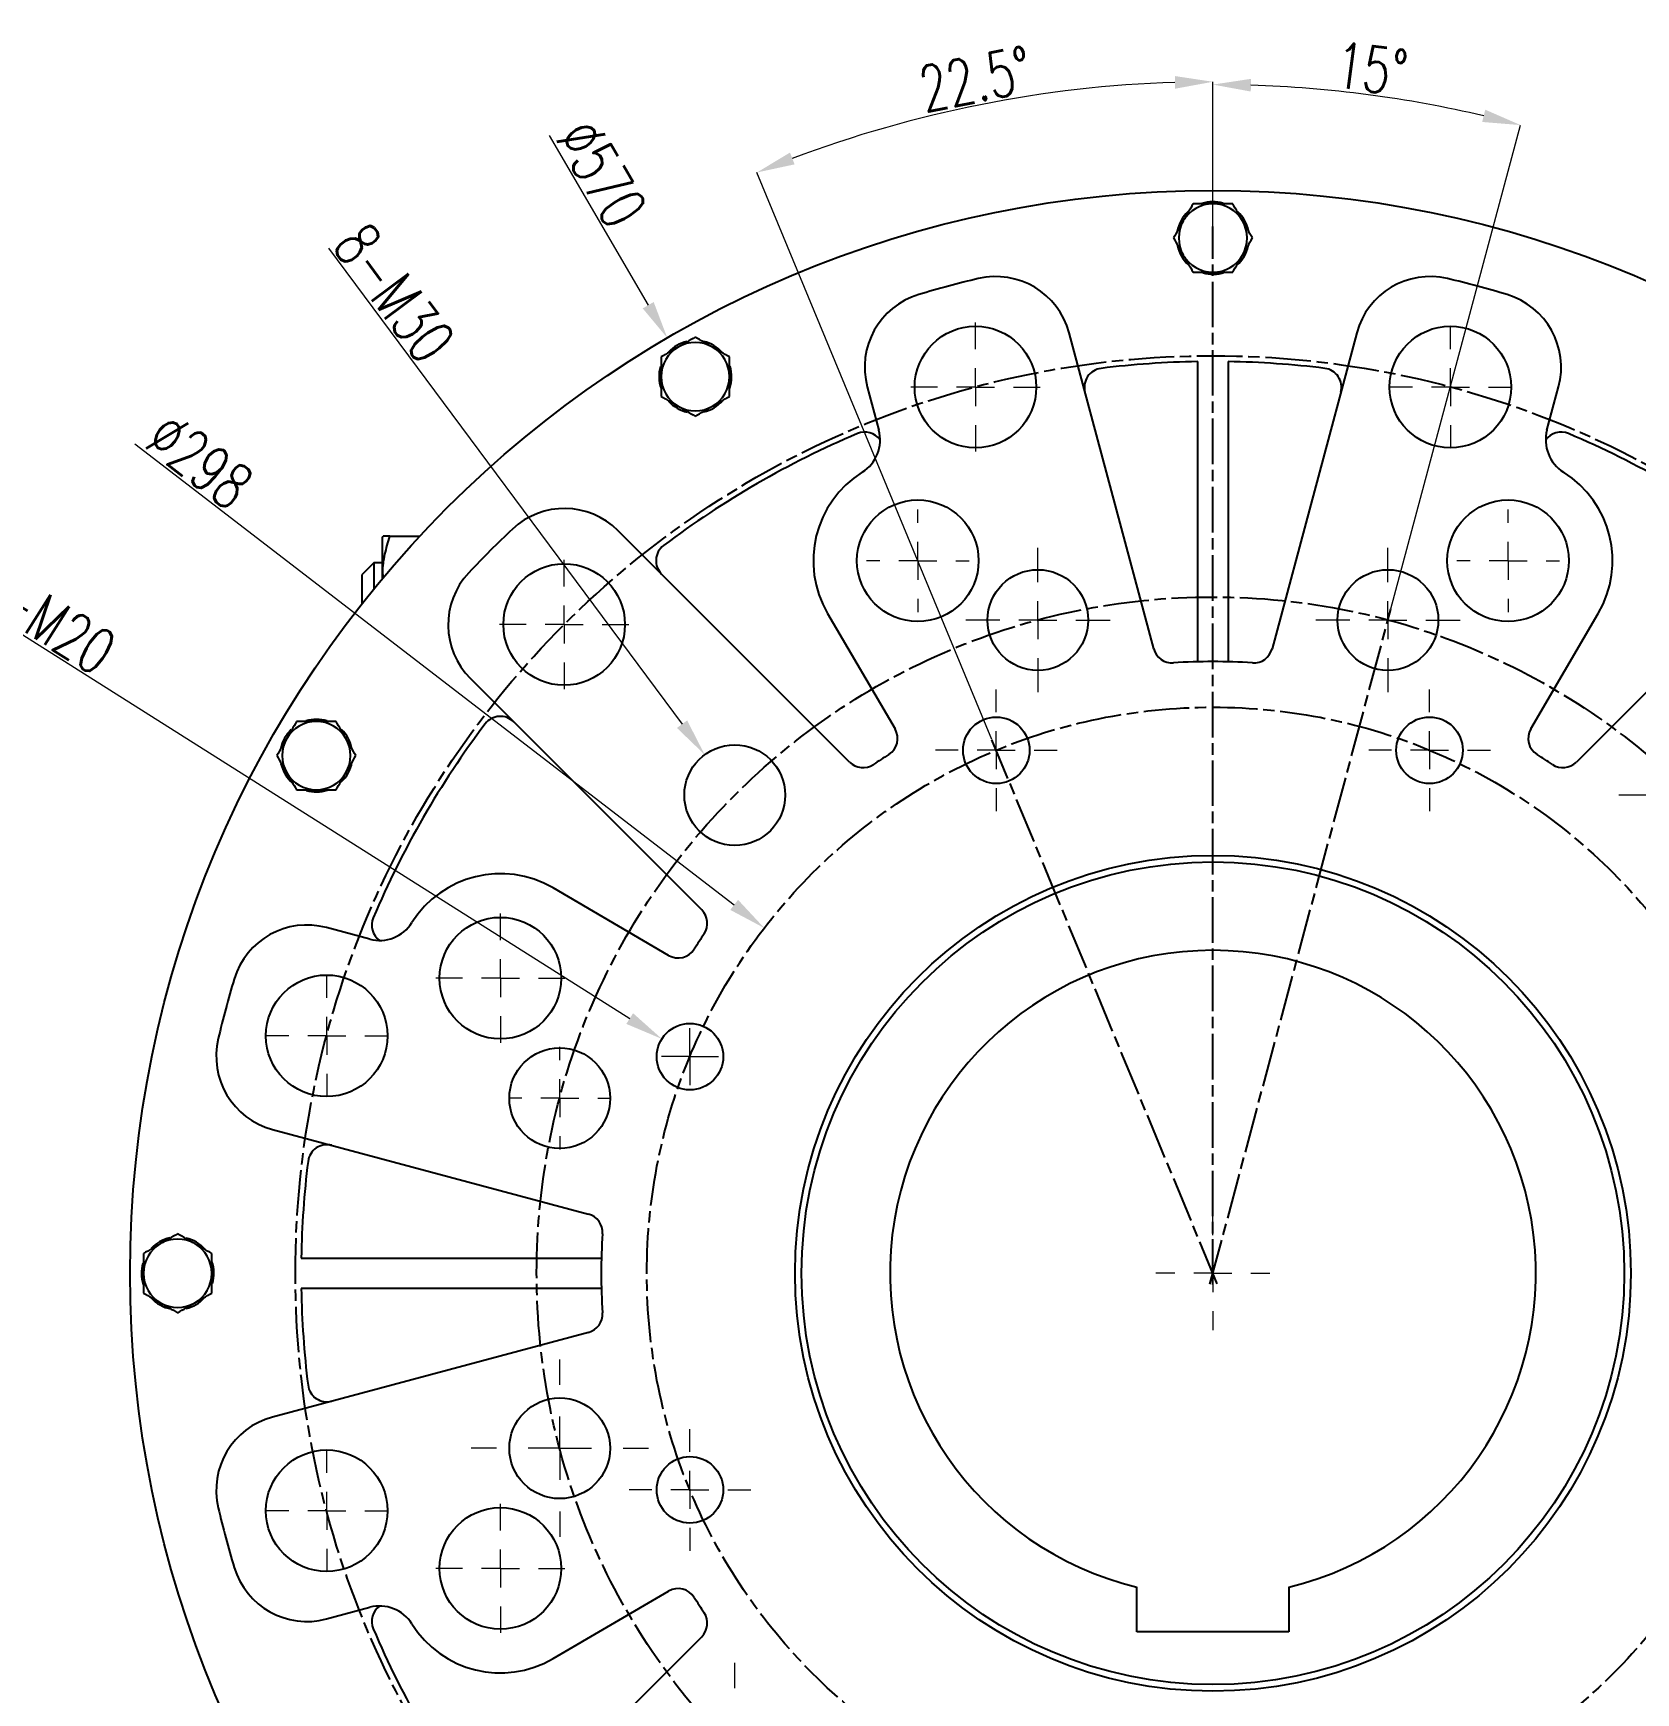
# Model space of a CAD drawing. Header units: millimetres. Extents: x 7861 to 11104, y 3791 to 6084.
# Drawn here: x 9664.6 to 10086.4, y 5036.6 to 5473.4 of the extents above; entities that cross this region are included whole.
import ezdxf

# ---------------------------------------------------------------- set-up
doc = ezdxf.new("R2010")
doc.units = ezdxf.units.MM
doc.linetypes.add('AM_ISO08W050', pattern=[18, 12, -1.5, 3, -1.5])
for name, color, linetype, lineweight in [('10', 7, 'Continuous', 0), ('AM_5', 3, 'Continuous', 25), ('AM_7', 4, 'AM_ISO08W050', 25), ('FORMAT', 7, 'Continuous', 18)]:
    doc.layers.add(name, color=color, linetype=linetype, lineweight=lineweight)
doc.styles.add('SLDTEXTSTYLE1', font='txt.shx', dxfattribs={"width": 0.7, "bigfont": 'gbcbig.shx'})
doc.dimstyles.new('SLDDIMSTYLE12$2', dxfattribs={"dimtxt": 12, "dimasz": 10, "dimexe": 0, "dimexo": 0.0625, "dimgap": 0.875, "dimtad": 1, "dimdec": 1, "dimlfac": 1.8, "dimrnd": 1e-09, "dimzin": 12, "dimdsep": 46, "dimtxsty": 'SLDTEXTSTYLE1', "dimcen": 0.09, "dimdle": 8.16, "dimclrd": 3, "dimclre": 3, "dimadec": 0, "dimazin": 3, "dimtfac": 1, "dimtdec": 1, "dimtofl": 0, "dimtmove": 0, "dimatfit": 3, "dimfxl": 0, "dimfrac": 2, "dimtolj": 1, "dimlwd": 5, "dimlwe": 5, "dimarcsym": 0})
doc.dimstyles.new('SLDDIMSTYLE12$3', dxfattribs={"dimtxt": 12, "dimasz": 10, "dimexe": 0, "dimexo": 0.0625, "dimgap": 0.875, "dimtad": 1, "dimdec": 1, "dimlfac": 1.8, "dimrnd": 1e-09, "dimzin": 12, "dimdsep": 46, "dimtxsty": 'SLDTEXTSTYLE1', "dimcen": 0.09, "dimdle": 8.16, "dimclrd": 3, "dimclre": 3, "dimadec": 0, "dimazin": 3, "dimtfac": 1, "dimtdec": 1, "dimtofl": 0, "dimtmove": 0, "dimatfit": 3, "dimfxl": 0, "dimfrac": 2, "dimtolj": 1, "dimlwd": 5, "dimlwe": 5, "dimarcsym": 0})

# ---------------------------------------------------------------- blocks, each defined once
blk = doc.blocks.new('SW_CENTERMARKSYMBOL_1')
at = {"layer": '10', "color": 0}
for p, q in [((0, 1), (0, 1.9)), ((0, 0), (0, 0.5)), ((-1, 0), (-1.9, 0)), ((0, 0), (-0.5, 0)), ((0, 0), (0, -0.5)), ((0, 0), (0.5, 0)), ((1, 0), (1.9, 0)), ((0, -1), (0, -1.9))]:
    blk.add_line(p, q, dxfattribs=at)
blk = doc.blocks.new('SW_CENTERMARKSYMBOL_2')
at = {"layer": '10', "color": 0}
for p, q in [((0, 1), (0, 1.9)), ((0, 0), (0, 0.5)), ((-1, 0), (-1.9, 0)), ((0, 0), (-0.5, 0)), ((0, 0), (0, -0.5)), ((0, 0), (0.5, 0)), ((1, 0), (1.9, 0)), ((0, -1), (0, -1.9))]:
    blk.add_line(p, q, dxfattribs=at)
blk = doc.blocks.new('SW_CENTERMARKSYMBOL_3')
at = {"layer": '10', "color": 0}
for p, q in [((0, 1), (0, 1.9)), ((0, 0), (0, 0.5)), ((-1, 0), (-1.9, 0)), ((0, 0), (-0.5, 0)), ((0, 0), (0, -0.5)), ((0, 0), (0.5, 0)), ((1, 0), (1.9, 0)), ((0, -1), (0, -1.9))]:
    blk.add_line(p, q, dxfattribs=at)
blk = doc.blocks.new('SW_CENTERMARKSYMBOL_9')
at = {"layer": 'FORMAT', "color": 0}
for p, q in [((0, 1.667), (0, 2.333)), ((0, 0), (0, 0.833)), ((-1.667, 0), (-2.333, 0)), ((0, 0), (-0.833, 0)), ((0, 0), (0, -0.833)), ((0, 0), (0.833, 0)), ((1.667, 0), (2.333, 0)), ((0, -1.667), (0, -2.333))]:
    blk.add_line(p, q, dxfattribs=at)
blk = doc.blocks.new('SW_CENTERMARKSYMBOL_10')
at = {"layer": 'FORMAT', "color": 0}
for p, q in [((0, 1.667), (0, 2.333)), ((0, 0), (0, 0.833)), ((-1.667, 0), (-2.333, 0)), ((0, 0), (-0.833, 0)), ((0, 0), (0, -0.833)), ((0, 0), (0.833, 0)), ((1.667, 0), (2.333, 0)), ((0, -1.667), (0, -2.333))]:
    blk.add_line(p, q, dxfattribs=at)
blk = doc.blocks.new('SW_CENTERMARKSYMBOL_11')
at = {"layer": '10', "color": 0}
for p, q in [((0, 1), (0, 1.35)), ((0, 0), (0, 0.5)), ((-1, 0), (-1.35, 0)), ((0, 0), (-0.5, 0)), ((0, 0), (0, -0.5)), ((0, 0), (0.5, 0)), ((1, 0), (1.35, 0)), ((0, -1), (0, -1.35))]:
    blk.add_line(p, q, dxfattribs=at)
blk = doc.blocks.new('SW_CENTERMARKSYMBOL_12')
at = {"layer": '10', "color": 0}
for p, q in [((0, 1), (0, 1.35)), ((0, 0), (0, 0.5)), ((-1, 0), (-1.35, 0)), ((0, 0), (-0.5, 0)), ((0, 0), (0, -0.5)), ((0, 0), (0.5, 0)), ((1, 0), (1.35, 0)), ((0, -1), (0, -1.35))]:
    blk.add_line(p, q, dxfattribs=at)
blk = doc.blocks.new('SW_CENTERMARKSYMBOL_13')
at = {"layer": '10', "color": 0}
for p, q in [((0, 1), (0, 1.35)), ((0, 0), (0, 0.5)), ((-1, 0), (-1.35, 0)), ((0, 0), (-0.5, 0)), ((0, 0), (0, -0.5)), ((0, 0), (0.5, 0)), ((1, 0), (1.35, 0)), ((0, -1), (0, -1.35))]:
    blk.add_line(p, q, dxfattribs=at)
blk = doc.blocks.new('SW_CENTERMARKSYMBOL_18')
at = {"layer": '10', "color": 0}
for p, q in [((0, 1), (0, 1.7)), ((0, 0), (0, 0.5)), ((-1, 0), (-1.7, 0)), ((0, 0), (-0.5, 0)), ((0, 0), (0, -0.5)), ((0, 0), (0.5, 0)), ((1, 0), (1.7, 0)), ((0, -1), (0, -1.7))]:
    blk.add_line(p, q, dxfattribs=at)
blk = doc.blocks.new('SW_CENTERMARKSYMBOL_19')
at = {"layer": '10', "color": 0}
for p, q in [((0, 1), (0, 1.7)), ((0, 0), (0, 0.5)), ((-1, 0), (-1.7, 0)), ((0, 0), (-0.5, 0)), ((0, 0), (0, -0.5)), ((0, 0), (0.5, 0)), ((1, 0), (1.7, 0)), ((0, -1), (0, -1.7))]:
    blk.add_line(p, q, dxfattribs=at)
blk = doc.blocks.new('SW_CENTERMARKSYMBOL_20')
at = {"layer": '10', "color": 0}
for p, q in [((0, 1), (0, 1.7)), ((0, 0), (0, 0.5)), ((-1, 0), (-1.7, 0)), ((0, 0), (-0.5, 0)), ((0, 0), (0, -0.5)), ((0, 0), (0.5, 0)), ((1, 0), (1.7, 0)), ((0, -1), (0, -1.7))]:
    blk.add_line(p, q, dxfattribs=at)
blk = doc.blocks.new('SW_CENTERMARKSYMBOL_21')
at = {"layer": '10', "color": 0}
for p, q in [((0, 1), (0, 1.7)), ((0, 0), (0, 0.5)), ((-1, 0), (-1.7, 0)), ((0, 0), (-0.5, 0)), ((0, 0), (0, -0.5)), ((0, 0), (0.5, 0)), ((1, 0), (1.7, 0)), ((0, -1), (0, -1.7))]:
    blk.add_line(p, q, dxfattribs=at)
blk = doc.blocks.new('SW_CENTERMARKSYMBOL_22')
at = {"layer": '10', "color": 0}
for p, q in [((0, 1), (0, 1.6)), ((0, 0), (0, 0.5)), ((-1, 0), (-1.6, 0)), ((0, 0), (-0.5, 0)), ((0, 0), (0, -0.5)), ((0, 0), (0.5, 0)), ((1, 0), (1.6, 0)), ((0, -1), (0, -1.6))]:
    blk.add_line(p, q, dxfattribs=at)
blk = doc.blocks.new('SW_CENTERMARKSYMBOL_30')
at = {"layer": '10', "color": 0}
for p, q in [((0, 1), (0, 1.6)), ((0, 0), (0, 0.5)), ((-1, 0), (-1.6, 0)), ((0, 0), (-0.5, 0)), ((0, 0), (0, -0.5)), ((0, 0), (0.5, 0)), ((1, 0), (1.6, 0)), ((0, -1), (0, -1.6))]:
    blk.add_line(p, q, dxfattribs=at)
blk = doc.blocks.new('SW_CENTERMARKSYMBOL_31')
at = {"layer": '10', "color": 0}
for p, q in [((0, 1), (0, 1.6)), ((0, 0), (0, 0.5)), ((-1, 0), (-1.6, 0)), ((0, 0), (-0.5, 0)), ((0, 0), (0, -0.5)), ((0, 0), (0.5, 0)), ((1, 0), (1.6, 0)), ((0, -1), (0, -1.6))]:
    blk.add_line(p, q, dxfattribs=at)
blk = doc.blocks.new('SW_CENTERMARKSYMBOL_32')
at = {"layer": '10', "color": 0}
for p, q in [((0, 1), (0, 1.6)), ((0, 0), (0, 0.5)), ((-1, 0), (-1.6, 0)), ((0, 0), (-0.5, 0)), ((0, 0), (0, -0.5)), ((0, 0), (0.5, 0)), ((1, 0), (1.6, 0)), ((0, -1), (0, -1.6))]:
    blk.add_line(p, q, dxfattribs=at)
blk = doc.blocks.new('SW_CENTERMARKSYMBOL_33')
at = {"layer": '10', "color": 0}
for p, q in [((0, 1), (0, 1.6)), ((0, 0), (0, 0.5)), ((-1, 0), (-1.6, 0)), ((0, 0), (-0.5, 0)), ((0, 0), (0, -0.5)), ((0, 0), (0.5, 0)), ((1, 0), (1.6, 0)), ((0, -1), (0, -1.6))]:
    blk.add_line(p, q, dxfattribs=at)
blk = doc.blocks.new('SW_CENTERMARKSYMBOL_38')
at = {"layer": '10', "color": 0}
for p, q in [((0, 1), (0, 1.6)), ((0, 0), (0, 0.5)), ((-1, 0), (-1.6, 0)), ((0, 0), (-0.5, 0)), ((0, 0), (0, -0.5)), ((0, 0), (0.5, 0)), ((1, 0), (1.6, 0)), ((0, -1), (0, -1.6))]:
    blk.add_line(p, q, dxfattribs=at)
blk = doc.blocks.new('SW_CENTERMARKSYMBOL_39')
at = {"layer": '10', "color": 0}
for p, q in [((0, 0.5), (0, 0.75)), ((0, 0), (0, 0.5)), ((-0.5, 0), (-0.75, 0)), ((0, 0), (-0.5, 0)), ((0, 0), (0, -0.5)), ((0, 0), (0.5, 0)), ((0.5, 0), (0.75, 0)), ((0, -0.5), (0, -0.75))]:
    blk.add_line(p, q, dxfattribs=at)
blk = doc.blocks.new('SW_CENTERMARKSYMBOL_40')
at = {"layer": '10', "color": 0}
for p, q in [((0, 1), (0, 1.5)), ((0, 0), (0, 0.5)), ((-1, 0), (-1.5, 0)), ((0, 0), (-0.5, 0)), ((0, 0), (0, -0.5)), ((0, 0), (0.5, 0)), ((1, 0), (1.5, 0)), ((0, -1), (0, -1.5))]:
    blk.add_line(p, q, dxfattribs=at)
blk = doc.blocks.new('*D102')
at = {"layer": 'AM_5', "color": 3, "linetype": 'Continuous', "lineweight": 5, "transparency": 16777216}
blk.add_line((9975.09, 5422.56), (9975.09, 5460.62), dxfattribs=at)
at = {"layer": 'AM_5', "color": 3, "lineweight": 5, "transparency": 16777216}
blk.add_line((9916.9, 5287.49), (9855.07, 5436.75), dxfattribs=at)
at = {"layer": 'AM_5', "color": 3, "linetype": 'Continuous', "lineweight": 5, "transparency": 16777216}
blk.add_arc((9975.09, 5147), 313.62, 91.827, 110.673, dxfattribs=at)
at = {"layer": 'AM_5', "color": 3, "transparency": 16777216}
for points in [[(9965.07, 5462.13), (9965.12, 5458.79), (9975.09, 5460.62)], [(9864.99, 5438.88), (9863.76, 5441.98), (9855.07, 5436.75)]]:
    blk.add_solid(points, dxfattribs=at)
at = {"layer": 'Defpoints', "color": 0, "transparency": 16777216}
for p in [(9934.16, 5457.94), (9975.09, 5422.5), (9916.92, 5287.43), (9975.09, 5144), (9976.24, 5144.23)]:
    blk.add_point(p, dxfattribs=at)
at = {"layer": 'AM_5', "color": 0, "transparency": 16777216, "insert": (9912.57, 5461.34), "char_height": 12, "attachment_point": 5, "rotation": 11.25, "style": 'SLDTEXTSTYLE1'}
blk.add_mtext('\\A1;22.5%%D', dxfattribs=at)
blk = doc.blocks.new('*D103')
at = {"layer": 'AM_5', "color": 3, "linetype": 'Continuous', "lineweight": 5, "transparency": 16777216}
blk.add_line((9975.09, 5422.56), (9975.09, 5459.88), dxfattribs=at)
at = {"layer": 'AM_5', "color": 3, "lineweight": 5, "transparency": 16777216}
blk.add_line((10021.95, 5321.89), (10056.07, 5449.22), dxfattribs=at)
at = {"layer": 'AM_5', "color": 3, "linetype": 'Continuous', "lineweight": 5, "transparency": 16777216}
blk.add_arc((9975.09, 5147), 312.88, 76.8313, 88.1687, dxfattribs=at)
at = {"layer": 'AM_5', "color": 3, "transparency": 16777216}
for points in [[(9985.06, 5458.05), (9985.12, 5461.39), (9975.09, 5459.88)], [(10046.78, 5453.27), (10045.97, 5450.04), (10056.07, 5449.22)]]:
    blk.add_solid(points, dxfattribs=at)
at = {"layer": 'Defpoints', "color": 0, "transparency": 16777216}
for p in [(10029.42, 5455.13), (9975.09, 5422.5), (10021.94, 5321.83), (9974.32, 5144.1), (9975.09, 5144)]:
    blk.add_point(p, dxfattribs=at)
at = {"layer": 'AM_5', "color": 0, "transparency": 16777216, "insert": (10016.83, 5464.02), "char_height": 12, "attachment_point": 5, "rotation": 352.5, "style": 'SLDTEXTSTYLE1'}
blk.add_mtext('\\A1;15°', dxfattribs=at)
blk = doc.blocks.new('*D104')
at = {"layer": 'AM_5', "color": 3, "linetype": 'Continuous', "lineweight": 5, "transparency": 16777216}
blk.add_line((9800.4, 5446.46), (9826.45, 5401.81), dxfattribs=at)
at = {"layer": 'AM_5', "color": 3, "lineweight": 5, "transparency": 16777216}
for p, q in [((9975, 5147), (9975.18, 5147)), ((9975.09, 5146.91), (9975.09, 5147.09))]:
    blk.add_line(p, q, dxfattribs=at)
at = {"layer": 'AM_5', "color": 3, "transparency": 16777216}
blk.add_solid([(9827.89, 5402.65), (9825.01, 5400.97), (9831.49, 5393.18)], dxfattribs=at)
at = {"layer": 'Defpoints', "color": 0, "transparency": 16777216}
for p in [(9831.49, 5393.18), (10118.7, 4900.82)]:
    blk.add_point(p, dxfattribs=at)
at = {"layer": 'AM_5', "color": 0, "transparency": 16777216, "insert": (9814.19, 5436.47), "char_height": 12, "attachment_point": 5, "rotation": 300.257, "style": 'SLDTEXTSTYLE1'}
blk.add_mtext('\\A1;∅570', dxfattribs=at)
blk = doc.blocks.new('*D105')
at = {"layer": 'AM_5', "color": 3, "linetype": 'Continuous', "lineweight": 5, "transparency": 16777216}
blk.add_line((9742.3, 5416.78), (9835.36, 5291.53), dxfattribs=at)
at = {"layer": 'AM_5', "color": 3, "lineweight": 5, "transparency": 16777216}
for p, q in [((9849.14, 5272.87), (9849.32, 5272.87)), ((9849.23, 5272.78), (9849.23, 5272.96))]:
    blk.add_line(p, q, dxfattribs=at)
at = {"layer": 'AM_5', "color": 3, "transparency": 16777216}
blk.add_solid([(9836.7, 5292.52), (9834.02, 5290.53), (9841.32, 5283.5)], dxfattribs=at)
at = {"layer": 'Defpoints', "color": 0, "transparency": 16777216}
for p in [(9841.32, 5283.5), (9857.13, 5262.23)]:
    blk.add_point(p, dxfattribs=at)
at = {"layer": 'AM_5', "color": 0, "transparency": 16777216, "insert": (9759.61, 5405.01), "char_height": 12, "attachment_point": 5, "rotation": 306.6122, "style": 'SLDTEXTSTYLE1'}
blk.add_mtext('\\A1;8-M30', dxfattribs=at)
blk = doc.blocks.new('*D106')
at = {"layer": 'AM_5', "color": 3, "linetype": 'Continuous', "lineweight": 5, "transparency": 16777216}
blk.add_line((9691.33, 5365.35), (9849.08, 5243.96), dxfattribs=at)
at = {"layer": 'AM_5', "color": 3, "lineweight": 5, "transparency": 16777216}
for p, q in [((9975, 5147), (9975.18, 5147)), ((9975.09, 5146.91), (9975.09, 5147.09))]:
    blk.add_line(p, q, dxfattribs=at)
at = {"layer": 'AM_5', "color": 3, "transparency": 16777216}
blk.add_solid([(9850.1, 5245.29), (9848.06, 5242.64), (9857.01, 5237.87)], dxfattribs=at)
at = {"layer": 'Defpoints', "color": 0, "transparency": 16777216}
for p in [(9857.01, 5237.87), (10093.18, 5056.13)]:
    blk.add_point(p, dxfattribs=at)
at = {"layer": 'AM_5', "color": 0, "transparency": 16777216, "insert": (9708.42, 5360.87), "char_height": 12, "attachment_point": 5, "rotation": 322.4223, "style": 'SLDTEXTSTYLE1'}
blk.add_mtext('\\A1;∅298', dxfattribs=at)
blk = doc.blocks.new('*D107')
at = {"layer": 'AM_5', "color": 3, "linetype": 'Continuous', "lineweight": 5, "transparency": 16777216}
blk.add_line((9647.07, 5324.33), (9821.58, 5214.04), dxfattribs=at)
at = {"layer": 'AM_5', "color": 3, "lineweight": 5, "transparency": 16777216}
for p, q in [((9837.34, 5204.02), (9837.52, 5204.02)), ((9837.43, 5203.93), (9837.43, 5204.11))]:
    blk.add_line(p, q, dxfattribs=at)
at = {"layer": 'AM_5', "color": 3, "transparency": 16777216}
blk.add_solid([(9822.47, 5215.45), (9820.69, 5212.63), (9830.04, 5208.69)], dxfattribs=at)
at = {"layer": 'Defpoints', "color": 0, "transparency": 16777216}
for p in [(9830.04, 5208.69), (9844.83, 5199.35)]:
    blk.add_point(p, dxfattribs=at)
at = {"layer": 'AM_5', "color": 0, "transparency": 16777216, "insert": (9667.46, 5319.57), "char_height": 12, "attachment_point": 5, "rotation": 327.7077, "style": 'SLDTEXTSTYLE1'}
blk.add_mtext('\\A1;8-M20', dxfattribs=at)

msp = doc.modelspace()

# ---------------------------------------------------------------- linework, layer by layer
at = {"color": 7, "linetype": 'Continuous', "lineweight": 25}
for p, q in [((9959.522, 5311.359), (9937.238, 5394.524)), ((10012.946, 5394.524), (9990.661, 5311.359)), ((9971.092, 5307.951), (9971.092, 5386.967)), ((9979.092, 5386.967), (9979.092, 5307.951)), ((9884.112, 5380.289), (9887.16, 5368.916)), ((10063.024, 5368.916), (10066.072, 5380.289)), ((9756.608, 5341.001), (9756.392, 5340.626)), ((9756.392, 5340.626), (9756.392, 5329.744)), ((9758.439, 5341.001), (9766.312, 5341.001)), ((9879.429, 5281.554), (9818.548, 5342.436)), ((10131.636, 5342.436), (10070.755, 5281.554)), ((9754.216, 5334.001), (9751.092, 5330.877)), ((9756.392, 5334.001), (9754.216, 5334.001)), ((9754.216, 5334.001), (9754.216, 5327.108)), ((9751.092, 5330.877), (9751.092, 5323.208)), ((9873.66, 5320.679), (9891.414, 5290.28)), ((10058.77, 5290.28), (10076.524, 5320.679)), ((9779.657, 5303.545), (9840.538, 5242.663)), ((9831.812, 5230.678), (9801.413, 5248.432)), ((9753.176, 5234.933), (9741.803, 5237.98)), ((9727.568, 5184.854), (9810.734, 5162.57)), ((9735.125, 5151.001), (9814.142, 5151.001)), ((9814.142, 5143.001), (9735.125, 5143.001)), ((9810.734, 5131.431), (9727.568, 5109.147)), ((9801.413, 5045.569), (9831.812, 5063.323)), ((9955.092, 5052.601), (9955.092, 5064.387)), ((9995.092, 5064.387), (9995.092, 5052.601)), ((9741.803, 5056.021), (9753.176, 5059.068)), ((9840.538, 5051.338), (9779.657, 4990.456)), ((9995.092, 5052.601), (9955.092, 5052.601))]:
    msp.add_line(p, q, dxfattribs=at)
for centre, radius in [((9975.092, 5147.001), 285), ((9912.587, 5380.272), 16), ((10037.597, 5380.272), 16), ((9897.407, 5334.548), 16), ((10052.777, 5334.548), 16), ((9804.326, 5317.767), 16), ((9929.022, 5318.935), 13.25), ((10021.162, 5318.935), 13.25), ((9918.072, 5284.659), 8.75), ((10032.112, 5284.659), 8.75), ((9849.227, 5272.866), 13.25), ((9975.092, 5147.001), 110), ((9975.092, 5147.001), 108.268), ((9787.544, 5224.685), 16), ((9741.821, 5209.505), 16), ((9837.434, 5204.02), 8.75), ((9803.157, 5193.07), 13.25), ((9803.157, 5100.931), 13.25), ((9741.821, 5084.496), 16), ((9837.434, 5089.981), 8.75), ((9787.544, 5069.316), 16)]:
    msp.add_circle(centre, radius, dxfattribs=at)
for centre, radius, start, end in [((9975.092, 5419.501), 9.55, 133.551, 169.1982), ((9975.092, 5419.501), 9, 90, 150), ((9975.092, 5419.501), 9.55, 73.41542, 107.60898), ((9975.092, 5419.501), 9, 30, 90), ((9975.092, 5419.501), 9.55, 12.02291, 46.40068), ((9975.092, 5419.501), 9, 150, 210), ((9975.092, 5419.501), 9, 330, 30), ((9975.092, 5419.501), 9.55, 192.74645, 227.17972), ((9975.092, 5419.501), 9.55, 311.51167, 346.77903), ((9975.092, 5419.501), 9, 210, 270), ((9975.092, 5419.501), 9, 270, 330), ((9975.092, 5147.001), 269, 103.27396, 106.72604), ((9917.92, 5389.348), 20, 15, 103.27396), ((9975.092, 5419.501), 9.55, 253.72889, 288.87232), ((10032.264, 5389.348), 20, 76.72604, 165), ((9975.092, 5147.001), 269, 73.27396, 76.72604), ((9903.431, 5385.466), 20, 106.72604, 195), ((10046.753, 5385.466), 20, 345, 73.27396), ((9838.842, 5382.992), 9, 120, 180), ((9838.842, 5382.992), 9.55, 103.41542, 137.60898), ((9838.842, 5382.992), 9, 60, 120), ((9838.842, 5382.992), 9.55, 42.02291, 76.40068), ((9838.842, 5382.992), 9, 0, 60), ((9975.092, 5147.001), 240, 90.95497, 97.05064), ((9975.092, 5147.001), 240, 82.94936, 89.04503), ((9838.842, 5382.992), 9.55, 163.551, 199.1982), ((9838.842, 5382.992), 9, 180, 240), ((9838.842, 5382.992), 9, 300, 0), ((9838.842, 5382.992), 9.55, 341.51167, 16.77903), ((9946.247, 5380.223), 5, 97.05064, 195), ((10003.937, 5380.223), 5, 345, 82.94936), ((9838.842, 5382.992), 9.55, 222.74645, 257.17972), ((9838.842, 5382.992), 9, 240, 300), ((9838.842, 5382.992), 9.55, 283.72889, 318.87232), ((9877.5, 5366.328), 10, 302.06271, 15), ((10072.683, 5366.328), 10, 165, 237.93729), ((9975.092, 5147.001), 240, 112.94936, 127.05064), ((9883.461, 5363.4), 5, 36.11692, 112.94936), ((10066.723, 5363.4), 5, 67.05064, 143.88308), ((9975.092, 5147.001), 240, 52.94936, 67.05064), ((9897.407, 5334.548), 27.5, 122.06271, 210.28568), ((10052.777, 5334.548), 27.5, 329.71432, 57.93729), ((9804.406, 5328.294), 20, 45, 133.27396), ((9975.092, 5147.001), 269, 133.27396, 136.72604), ((9833.5, 5334.555), 5, 127.05064, 225), ((9793.799, 5317.687), 20, 136.72604, 225), ((9964.352, 5312.653), 5, 195, 273.70952), ((9975.092, 5147.001), 161, 86.29048, 93.70952), ((9985.832, 5312.653), 5, 266.29048, 345), ((9739.1, 5283.251), 9.55, 133.69476, 168.28049), ((9739.1, 5283.251), 9, 90, 150), ((9739.1, 5283.251), 9.55, 72.65879, 106.76773), ((9739.1, 5283.251), 9, 30, 90), ((9739.1, 5283.251), 9.55, 10.9144, 46.31319), ((9975.092, 5147.001), 240, 142.94936, 157.05064), ((9787.538, 5288.593), 5, 45, 142.94936), ((9887.097, 5287.759), 5, 302.01172, 30.28568), ((10063.087, 5287.759), 5, 149.71432, 237.98828), ((9739.1, 5283.251), 9, 150, 210), ((9739.1, 5283.251), 9, 330, 30), ((9739.1, 5283.251), 9.55, 313.41073, 349.16194), ((9882.965, 5285.09), 5, 225, 303.70952), ((9975.092, 5147.001), 161, 122.01172, 123.70952), ((9975.092, 5147.001), 161, 56.29048, 57.98828), ((10067.219, 5285.09), 5, 236.29048, 315), ((9739.1, 5283.251), 9.55, 192.8059, 229.1982), ((9739.1, 5283.251), 9, 210, 270), ((9739.1, 5283.251), 9, 270, 330), ((9739.1, 5283.251), 9.55, 253.51521, 287.78984), ((9787.544, 5224.685), 27.5, 59.71432, 147.93729), ((9837.003, 5239.128), 5, 326.29048, 45), ((9736.627, 5218.662), 20, 75, 163.27396), ((9755.764, 5244.592), 10, 255, 327.93729), ((9758.692, 5238.631), 5, 157.05064, 233.88308), ((9975.092, 5147.001), 161, 146.29048, 147.98828), ((9834.334, 5234.996), 5, 239.71432, 327.98828), ((9975.092, 5147.001), 85, 283.60896, 256.39104), ((9975.092, 5147.001), 269, 163.27396, 166.72604), ((9732.744, 5204.173), 20, 166.72604, 255), ((9741.869, 5175.846), 5, 75, 172.94936), ((9975.092, 5147.001), 240, 172.94936, 179.04503), ((9809.44, 5157.74), 5, 356.29048, 75), ((9702.592, 5147.001), 9, 120, 180), ((9702.592, 5147.001), 9.55, 102.65879, 136.76773), ((9702.592, 5147.001), 9, 60, 120), ((9702.592, 5147.001), 9.55, 40.9144, 76.31319), ((9702.592, 5147.001), 9, 0, 60), ((9975.092, 5147.001), 161, 176.29048, 183.70952), ((9702.592, 5147.001), 9.55, 163.69476, 198.28049), ((9702.592, 5147.001), 9, 180, 240), ((9702.592, 5147.001), 9, 300, 0), ((9702.592, 5147.001), 9.55, 343.41073, 19.16194), ((9975.092, 5147.001), 240, 180.95497, 187.05064), ((9702.592, 5147.001), 9.55, 222.8059, 259.1982), ((9702.592, 5147.001), 9, 240, 300), ((9702.592, 5147.001), 9.55, 283.51521, 317.78984), ((9809.44, 5136.261), 5, 285, 3.70952), ((9741.869, 5118.155), 5, 187.05064, 285), ((9732.744, 5089.828), 20, 105, 193.27396), ((9975.092, 5147.001), 269, 193.27396, 196.72604), ((9736.627, 5075.339), 20, 196.72604, 285), ((9834.334, 5059.005), 5, 32.01172, 120.28568), ((9755.764, 5049.409), 10, 32.06271, 105), ((9758.692, 5055.37), 5, 126.11692, 202.94936), ((9975.092, 5147.001), 161, 212.01172, 213.70952), ((9787.544, 5069.316), 27.5, 212.06271, 300.28568), ((9837.003, 5054.873), 5, 315, 33.70952), ((9975.092, 5147.001), 240, 202.94936, 217.05064)]:
    msp.add_arc(centre, radius, start, end, dxfattribs=at)
for points, knots in [([(9969.896, 5428.501), (9969.466, 5427.757), (9969.035, 5427.01), (9968.17, 5425.511), (9967.735, 5424.758), (9967.298, 5424.001)], [0, 0, 0, 0, 0.5, 0.5, 1, 1, 1, 1]), ([(9975.092, 5428.501), (9974.218, 5428.501), (9973.348, 5428.501), (9971.617, 5428.501), (9970.755, 5428.501), (9969.896, 5428.501)], [0, 0, 0, 0, 0.5, 0.5, 1, 1, 1, 1]), ([(9980.288, 5428.501), (9979.429, 5428.501), (9978.567, 5428.501), (9976.836, 5428.501), (9975.966, 5428.501), (9975.092, 5428.501)], [0, 0, 0, 0, 0.5, 0.5, 1, 1, 1, 1]), ([(9982.886, 5424.001), (9982.449, 5424.758), (9982.014, 5425.511), (9981.148, 5427.01), (9980.718, 5427.757), (9980.288, 5428.501)], [0, 0, 0, 0, 0.5, 0.5, 1, 1, 1, 1]), ([(9967.298, 5424.001), (9966.861, 5423.243), (9966.426, 5422.49), (9965.56, 5420.991), (9965.129, 5420.244), (9964.7, 5419.501)], [0, 0, 0, 0, 0.5, 0.5, 1, 1, 1, 1]), ([(9985.484, 5419.501), (9985.055, 5420.244), (9984.624, 5420.991), (9983.758, 5422.49), (9983.323, 5423.243), (9982.886, 5424.001)], [0, 0, 0, 0, 0.5, 0.5, 1, 1, 1, 1]), ([(9964.7, 5419.501), (9965.129, 5418.757), (9965.56, 5418.01), (9966.426, 5416.511), (9966.861, 5415.758), (9967.298, 5415.001)], [0, 0, 0, 0, 0.5, 0.5, 1, 1, 1, 1]), ([(9982.886, 5415.001), (9983.323, 5415.758), (9983.758, 5416.511), (9984.624, 5418.01), (9985.055, 5418.757), (9985.484, 5419.501)], [0, 0, 0, 0, 0.5, 0.5, 1, 1, 1, 1]), ([(9967.298, 5415.001), (9967.735, 5414.243), (9968.17, 5413.49), (9969.035, 5411.991), (9969.466, 5411.244), (9969.896, 5410.501)], [0, 0, 0, 0, 0.5, 0.5, 1, 1, 1, 1]), ([(9980.288, 5410.501), (9980.718, 5411.244), (9981.148, 5411.991), (9982.014, 5413.49), (9982.449, 5414.243), (9982.886, 5415.001)], [0, 0, 0, 0, 0.5, 0.5, 1, 1, 1, 1]), ([(9969.896, 5410.501), (9970.755, 5410.501), (9971.617, 5410.501), (9973.348, 5410.501), (9974.218, 5410.501), (9975.092, 5410.501)], [0, 0, 0, 0, 0.5, 0.5, 1, 1, 1, 1]), ([(9975.092, 5410.501), (9975.966, 5410.501), (9976.836, 5410.501), (9978.567, 5410.501), (9979.429, 5410.501), (9980.288, 5410.501)], [0, 0, 0, 0, 0.5, 0.5, 1, 1, 1, 1]), ([(9834.342, 5390.787), (9833.585, 5390.35), (9832.832, 5389.915), (9831.332, 5389.049), (9830.586, 5388.618), (9829.842, 5388.189)], [0, 0, 0, 0, 0.5, 0.5, 1, 1, 1, 1]), ([(9838.842, 5393.385), (9838.098, 5392.955), (9837.352, 5392.524), (9835.852, 5391.659), (9835.099, 5391.224), (9834.342, 5390.787)], [0, 0, 0, 0, 0.5, 0.5, 1, 1, 1, 1]), ([(9843.342, 5390.787), (9842.585, 5391.224), (9841.832, 5391.659), (9840.332, 5392.524), (9839.586, 5392.955), (9838.842, 5393.385)], [0, 0, 0, 0, 0.5, 0.5, 1, 1, 1, 1]), ([(9847.842, 5388.189), (9847.098, 5388.618), (9846.352, 5389.049), (9844.852, 5389.915), (9844.099, 5390.35), (9843.342, 5390.787)], [0, 0, 0, 0, 0.5, 0.5, 1, 1, 1, 1]), ([(9829.842, 5388.189), (9829.842, 5387.33), (9829.842, 5386.468), (9829.842, 5384.736), (9829.842, 5383.867), (9829.842, 5382.992)], [0, 0, 0, 0, 0.5, 0.5, 1, 1, 1, 1]), ([(9847.842, 5382.992), (9847.842, 5383.867), (9847.842, 5384.736), (9847.842, 5386.468), (9847.842, 5387.33), (9847.842, 5388.189)], [0, 0, 0, 0, 0.5, 0.5, 1, 1, 1, 1]), ([(9829.842, 5382.992), (9829.842, 5382.118), (9829.842, 5381.249), (9829.842, 5379.517), (9829.842, 5378.655), (9829.842, 5377.796)], [0, 0, 0, 0, 0.5, 0.5, 1, 1, 1, 1]), ([(9847.842, 5377.796), (9847.842, 5378.655), (9847.842, 5379.517), (9847.842, 5381.249), (9847.842, 5382.118), (9847.842, 5382.992)], [0, 0, 0, 0, 0.5, 0.5, 1, 1, 1, 1]), ([(9829.842, 5377.796), (9830.586, 5377.367), (9831.332, 5376.936), (9832.832, 5376.07), (9833.585, 5375.635), (9834.342, 5375.198)], [0, 0, 0, 0, 0.5, 0.5, 1, 1, 1, 1]), ([(9843.342, 5375.198), (9844.099, 5375.635), (9844.852, 5376.07), (9846.352, 5376.936), (9847.098, 5377.367), (9847.842, 5377.796)], [0, 0, 0, 0, 0.5, 0.5, 1, 1, 1, 1]), ([(9834.342, 5375.198), (9835.099, 5374.761), (9835.852, 5374.326), (9837.352, 5373.461), (9838.098, 5373.03), (9838.842, 5372.6)], [0, 0, 0, 0, 0.5, 0.5, 1, 1, 1, 1]), ([(9838.842, 5372.6), (9839.586, 5373.03), (9840.332, 5373.461), (9841.832, 5374.326), (9842.585, 5374.761), (9843.342, 5375.198)], [0, 0, 0, 0, 0.5, 0.5, 1, 1, 1, 1]), ([(9756.724, 5330.095), (9756.68, 5330.556), (9756.484, 5332.611), (9757.07, 5336.304), (9757.98, 5339.425), (9758.439, 5341.001)], [0, 0, 0, 0, 0.1255209, 0.5587542, 1, 1, 1, 1]), ([(9758.439, 5341.001), (9757.89, 5341.001), (9756.851, 5341.001), (9756.73, 5341.001), (9756.674, 5341.001)], [0, 0, 0, 0, 0.5291272, 1, 1, 1, 1]), ([(9733.904, 5292.251), (9733.474, 5291.507), (9733.043, 5290.76), (9732.178, 5289.261), (9731.743, 5288.508), (9731.306, 5287.751)], [0, 0, 0, 0, 0.5, 0.5, 1, 1, 1, 1]), ([(9739.1, 5292.251), (9738.226, 5292.251), (9737.356, 5292.251), (9735.625, 5292.251), (9734.763, 5292.251), (9733.904, 5292.251)], [0, 0, 0, 0, 0.5, 0.5, 1, 1, 1, 1]), ([(9744.296, 5292.251), (9743.437, 5292.251), (9742.575, 5292.251), (9740.844, 5292.251), (9739.974, 5292.251), (9739.1, 5292.251)], [0, 0, 0, 0, 0.5, 0.5, 1, 1, 1, 1]), ([(9746.894, 5287.751), (9746.457, 5288.508), (9746.022, 5289.261), (9745.157, 5290.76), (9744.726, 5291.507), (9744.296, 5292.251)], [0, 0, 0, 0, 0.5, 0.5, 1, 1, 1, 1]), ([(9731.306, 5287.751), (9730.869, 5286.993), (9730.434, 5286.24), (9729.568, 5284.741), (9729.137, 5283.994), (9728.708, 5283.251)], [0, 0, 0, 0, 0.5, 0.5, 1, 1, 1, 1]), ([(9749.492, 5283.251), (9749.063, 5283.994), (9748.632, 5284.741), (9747.766, 5286.24), (9747.331, 5286.993), (9746.894, 5287.751)], [0, 0, 0, 0, 0.5, 0.5, 1, 1, 1, 1]), ([(9728.708, 5283.251), (9729.137, 5282.507), (9729.568, 5281.76), (9730.434, 5280.261), (9730.869, 5279.508), (9731.306, 5278.751)], [0, 0, 0, 0, 0.5, 0.5, 1, 1, 1, 1]), ([(9746.894, 5278.751), (9747.331, 5279.508), (9747.766, 5280.261), (9748.632, 5281.76), (9749.063, 5282.507), (9749.492, 5283.251)], [0, 0, 0, 0, 0.5, 0.5, 1, 1, 1, 1]), ([(9731.306, 5278.751), (9731.743, 5277.993), (9732.178, 5277.24), (9733.043, 5275.741), (9733.474, 5274.994), (9733.904, 5274.251)], [0, 0, 0, 0, 0.5, 0.5, 1, 1, 1, 1]), ([(9744.296, 5274.251), (9744.726, 5274.994), (9745.157, 5275.741), (9746.022, 5277.24), (9746.457, 5277.993), (9746.894, 5278.751)], [0, 0, 0, 0, 0.5, 0.5, 1, 1, 1, 1]), ([(9733.904, 5274.251), (9734.763, 5274.251), (9735.625, 5274.251), (9737.356, 5274.251), (9738.226, 5274.251), (9739.1, 5274.251)], [0, 0, 0, 0, 0.5, 0.5, 1, 1, 1, 1]), ([(9739.1, 5274.251), (9739.974, 5274.251), (9740.844, 5274.251), (9742.575, 5274.251), (9743.437, 5274.251), (9744.296, 5274.251)], [0, 0, 0, 0, 0.5, 0.5, 1, 1, 1, 1]), ([(9698.092, 5154.795), (9697.335, 5154.358), (9696.582, 5153.923), (9695.082, 5153.057), (9694.336, 5152.626), (9693.592, 5152.197)], [0, 0, 0, 0, 0.5, 0.5, 1, 1, 1, 1]), ([(9702.592, 5157.393), (9701.848, 5156.963), (9701.102, 5156.532), (9699.602, 5155.667), (9698.849, 5155.232), (9698.092, 5154.795)], [0, 0, 0, 0, 0.5, 0.5, 1, 1, 1, 1]), ([(9707.092, 5154.795), (9706.335, 5155.232), (9705.582, 5155.667), (9704.082, 5156.532), (9703.336, 5156.963), (9702.592, 5157.393)], [0, 0, 0, 0, 0.5, 0.5, 1, 1, 1, 1]), ([(9711.592, 5152.197), (9710.848, 5152.626), (9710.102, 5153.057), (9708.602, 5153.923), (9707.849, 5154.358), (9707.092, 5154.795)], [0, 0, 0, 0, 0.5, 0.5, 1, 1, 1, 1]), ([(9693.592, 5152.197), (9693.592, 5151.338), (9693.592, 5150.476), (9693.592, 5148.744), (9693.592, 5147.875), (9693.592, 5147.001)], [0, 0, 0, 0, 0.5, 0.5, 1, 1, 1, 1]), ([(9711.592, 5147.001), (9711.592, 5147.875), (9711.592, 5148.744), (9711.592, 5150.476), (9711.592, 5151.338), (9711.592, 5152.197)], [0, 0, 0, 0, 0.5, 0.5, 1, 1, 1, 1]), ([(9693.592, 5147.001), (9693.592, 5146.126), (9693.592, 5145.257), (9693.592, 5143.525), (9693.592, 5142.663), (9693.592, 5141.804)], [0, 0, 0, 0, 0.5, 0.5, 1, 1, 1, 1]), ([(9711.592, 5141.804), (9711.592, 5142.663), (9711.592, 5143.525), (9711.592, 5145.257), (9711.592, 5146.126), (9711.592, 5147.001)], [0, 0, 0, 0, 0.5, 0.5, 1, 1, 1, 1]), ([(9693.592, 5141.804), (9694.336, 5141.375), (9695.082, 5140.944), (9696.582, 5140.078), (9697.335, 5139.643), (9698.092, 5139.206)], [0, 0, 0, 0, 0.5, 0.5, 1, 1, 1, 1]), ([(9707.092, 5139.206), (9707.849, 5139.643), (9708.602, 5140.078), (9710.102, 5140.944), (9710.848, 5141.375), (9711.592, 5141.804)], [0, 0, 0, 0, 0.5, 0.5, 1, 1, 1, 1]), ([(9698.092, 5139.206), (9698.849, 5138.769), (9699.602, 5138.334), (9701.102, 5137.469), (9701.848, 5137.038), (9702.592, 5136.608)], [0, 0, 0, 0, 0.5, 0.5, 1, 1, 1, 1]), ([(9702.592, 5136.608), (9703.336, 5137.038), (9704.082, 5137.469), (9705.582, 5138.334), (9706.335, 5138.769), (9707.092, 5139.206)], [0, 0, 0, 0, 0.5, 0.5, 1, 1, 1, 1])]:
    msp.add_open_spline(points, degree=3, knots=knots, dxfattribs=at)
at = {"layer": 'AM_7'}
for p, q in [((9975.092, 5144.001), (9975.092, 5422.501)), ((9974.315, 5144.103), (10021.938, 5321.833)), ((9976.24, 5144.229), (9916.924, 5287.43))]:
    msp.add_line(p, q, dxfattribs=at)
for radius in [241.5, 178, 149]:
    msp.add_circle((9975.092, 5147.001), radius, dxfattribs=at)

# ---------------------------------------------------------------- block references
at = {"layer": '10', "xscale": 10, "yscale": 10, "zscale": 10}
for name, p in [('SW_CENTERMARKSYMBOL_21', (9912.587, 5380.272)), ('SW_CENTERMARKSYMBOL_22', (10037.597, 5380.272)), ('SW_CENTERMARKSYMBOL_12', (9897.407, 5334.548)), ('SW_CENTERMARKSYMBOL_13', (10052.777, 5334.548)), ('SW_CENTERMARKSYMBOL_20', (9804.326, 5317.767)), ('SW_CENTERMARKSYMBOL_1', (9929.022, 5318.935)), ('SW_CENTERMARKSYMBOL_2', (10021.162, 5318.935)), ('SW_CENTERMARKSYMBOL_32', (9918.072, 5284.659)), ('SW_CENTERMARKSYMBOL_33', (10032.112, 5284.659)), ('SW_CENTERMARKSYMBOL_3', (10100.957, 5272.866)), ('SW_CENTERMARKSYMBOL_19', (9787.544, 5224.685)), ('SW_CENTERMARKSYMBOL_31', (9741.821, 5209.505)), ('SW_CENTERMARKSYMBOL_39', (9837.434, 5204.02)), ('SW_CENTERMARKSYMBOL_11', (9803.157, 5193.07)), ('SW_CENTERMARKSYMBOL_40', (9975.092, 5147.001)), ('SW_CENTERMARKSYMBOL_10', (9803.157, 5100.931)), ('SW_CENTERMARKSYMBOL_38', (9837.434, 5089.981)), ('SW_CENTERMARKSYMBOL_30', (9741.821, 5084.496)), ('SW_CENTERMARKSYMBOL_18', (9787.544, 5069.316)), ('SW_CENTERMARKSYMBOL_9', (9849.227, 5021.136))]:
    msp.add_blockref(name, p, dxfattribs=at)

# ---------------------------------------------------------------- dimensions: what is measured, and where the dimension line sits
at = {"layer": 'AM_5'}
dim = msp.add_angular_dim_2l(base=(9934.156, 5457.937), line1=((9975.092, 5144.001), (9975.092, 5422.501)), line2=((9976.24, 5144.229), (9916.924, 5287.43)), text='22.5%%D', dimstyle='SLDDIMSTYLE12$2', override={"dimlfac": 1, "dimpost": ''}, dxfattribs=at)
dim.commit()
dim.dimension.update_dxf_attribs({"geometry": '*D102', "text_midpoint": (9912.566, 5461.337)})
dim = msp.add_angular_dim_2l(base=(10029.423, 5455.127), line1=((9975.092, 5144.001), (9975.092, 5422.501)), line2=((9974.315, 5144.103), (10021.938, 5321.833)), dimstyle='SLDDIMSTYLE12$2', override={"dimlfac": 1, "dimpost": ''}, dxfattribs=at)
dim.commit()
dim.dimension.update_dxf_attribs({"geometry": '*D103', "text_midpoint": (10016.828, 5464.02)})
for p1, p2, override, picture, middle in [((10118.697, 4900.825), (9831.486, 5393.176), {"dimlfac": 1, "dimpost": ''}, '*D104', (9808.25, 5433.01)), ((10093.179, 5056.135), (9857.005, 5237.866), {"dimlfac": 1}, '*D106', (9704.229, 5355.425))]:
    dim = msp.add_diameter_dim_2p(p1=p1, p2=p2, dimstyle='SLDDIMSTYLE12$3', override=override, dxfattribs=at)
    dim.commit()
    dim.dimension.update_dxf_attribs({"geometry": picture, "text_midpoint": middle, "dimtype": 163})
for p1, p2, text, picture, middle in [((9857.129, 5262.23), (9841.325, 5283.501), '8-M30', '*D105', (9754.09, 5400.91)), ((9844.831, 5199.346), (9830.037, 5208.695), '8-M20', '*D107', (9663.79, 5313.761))]:
    dim = msp.add_diameter_dim_2p(p1=p1, p2=p2, text=text, dimstyle='SLDDIMSTYLE12$3', override={"dimlfac": 1, "dimpost": ''}, dxfattribs=at)
    dim.commit()
    dim.dimension.update_dxf_attribs({"geometry": picture, "text_midpoint": middle, "dimtype": 163})

doc.saveas('drawing.dxf')
